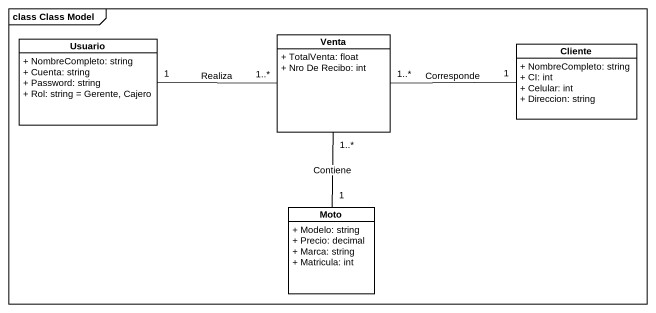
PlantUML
@startuml
mainframe class Class Model
hide circle
hide empty members
skinparam classAttributeIconSize 0
class Usuario {
  + NombreCompleto: string
  + Cuenta: string
  + Password: string
  + Rol: string = Gerente, Cajero
}
class Venta {
  + TotalVenta: float
  + Nro De Recibo: int
}
class Cliente {
  + NombreCompleto: string
  + CI: int
  + Celular: int
  + Direccion: string
}
class Moto {
  + Modelo: string
  + Precio: decimal
  + Marca: string
  + Matricula: int
}
Usuario "1" -right- "1..*" Venta : Realiza
Venta "1..*" -right- "1" Cliente : Corresponde
Venta "1..*" -- "1" Moto : Contiene
@enduml
